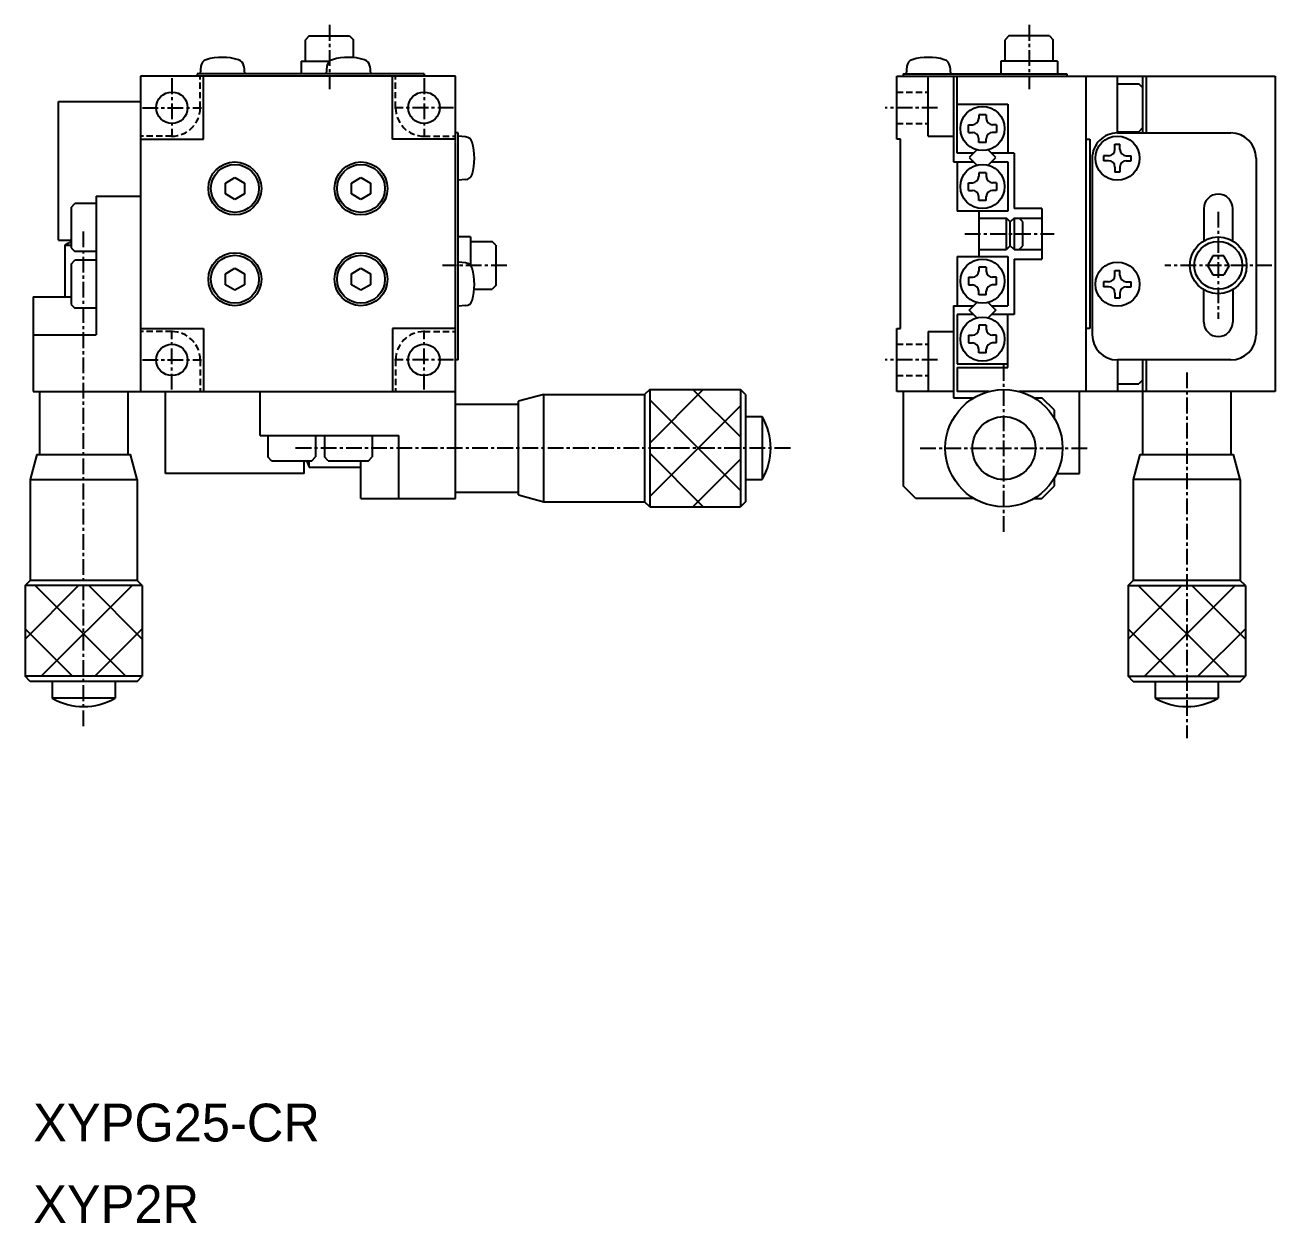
# Model space of a CAD drawing. Extents: x 746 to 955, y 84 to 221.
# Drawn here: x 745.5 to 844.7, y 85.1 to 180.1 of the extents above; entities that cross this region are included whole.
import ezdxf

# ---------------------------------------------------------------- set-up
doc = ezdxf.new("R2010")
doc.units = 0
doc.linetypes.add('CENTER', pattern=[2, 1.25, -0.25, 0.25, -0.25])
doc.linetypes.add('DASHED', pattern=[0.75, 0.5, -0.25])
doc.layers.get('0').update_dxf_attribs({"linetype": 'CONTINUOUS'})
doc.layers.add('CENTER', color=1, linetype='CENTER')

msp = doc.modelspace()

# ---------------------------------------------------------------- linework, layer by layer
at = {"color": 7, "linetype": 'CONTINUOUS'}
for p, q in [((768.07, 179.224), (767.77, 178.924)), ((767.77, 177.224), (767.77, 178.924)), ((768.07, 179.224), (771.27, 179.224)), ((771.27, 179.224), (771.57, 178.924)), ((771.57, 177.506), (771.57, 178.924)), ((823.571, 179.224), (823.271, 178.924)), ((823.271, 177.224), (823.271, 178.924)), ((826.771, 179.224), (823.571, 179.224)), ((826.771, 179.224), (827.071, 178.924)), ((827.071, 177.224), (827.071, 178.924)), ((759.473, 176.817), (759.421, 176.224)), ((762.868, 176.831), (762.921, 176.224)), ((767.421, 177.224), (769.683, 177.224)), ((767.421, 177.224), (767.421, 176.224)), ((769.473, 176.817), (769.421, 176.224)), ((772.868, 176.831), (772.921, 176.224)), ((815.473, 176.817), (815.421, 176.224)), ((818.87, 176.817), (818.921, 176.224)), ((827.421, 177.224), (822.921, 177.224)), ((822.921, 177.224), (822.921, 176.224)), ((827.421, 177.224), (827.421, 176.224)), ((754.671, 176.024), (754.671, 151.024)), ((779.671, 176.024), (754.671, 176.024)), ((777.171, 176.224), (759.171, 176.224)), ((759.171, 176.224), (759.171, 176.024)), ((759.671, 171.024), (759.671, 176.024)), ((774.671, 171.024), (774.671, 176.024)), ((777.171, 176.224), (777.171, 176.024)), ((779.671, 142.524), (779.671, 176.024)), ((814.671, 171.024), (814.671, 176.024)), ((814.671, 176.024), (844.671, 176.024)), ((815.171, 176.224), (815.171, 176.024)), ((815.171, 176.224), (828.171, 176.224)), ((817.171, 171.274), (817.171, 176.024)), ((819.171, 176.024), (819.171, 169.224)), ((819.471, 169.924), (819.471, 176.024)), ((828.171, 176.224), (828.171, 176.024)), ((829.671, 176.024), (829.671, 151.024)), ((832.171, 171.524), (832.171, 176.024)), ((834.171, 176.024), (834.171, 171.524)), ((834.471, 171.524), (834.471, 176.024)), ((844.671, 176.024), (844.671, 151.024)), ((832.171, 175.424), (833.871, 175.424)), ((834.171, 175.124), (833.871, 175.424)), ((748.171, 174.024), (754.671, 174.024)), ((748.171, 163.024), (748.171, 174.024)), ((819.471, 173.824), (823.471, 173.824)), ((823.471, 173.824), (823.471, 169.924)), ((821.771, 172.974), (821.171, 172.974)), ((821.171, 172.974), (821.171, 172.674)), ((821.771, 172.974), (821.771, 172.674)), ((820.371, 172.174), (820.671, 172.174)), ((820.371, 171.574), (820.371, 172.174)), ((820.371, 171.574), (820.671, 171.574)), ((822.571, 172.174), (822.271, 172.174)), ((822.571, 171.574), (822.271, 171.574)), ((822.571, 172.174), (822.571, 171.574)), ((832.171, 171.624), (833.871, 171.624)), ((834.171, 171.924), (833.871, 171.624)), ((754.671, 171.024), (759.671, 171.024)), ((779.671, 171.024), (774.671, 171.024)), ((779.871, 171.524), (779.671, 171.524)), ((779.871, 153.524), (779.871, 171.524)), ((780.465, 171.222), (779.871, 171.274)), ((814.971, 171.024), (814.671, 171.024)), ((814.971, 156.024), (814.971, 171.024)), ((817.171, 171.274), (819.171, 171.274)), ((821.171, 170.774), (821.171, 171.074)), ((821.771, 170.774), (821.171, 170.774)), ((821.771, 170.774), (821.771, 171.074)), ((829.671, 171.024), (829.971, 171.024)), ((829.971, 171.024), (829.971, 156.024)), ((831.97, 170.625), (832.371, 170.625)), ((831.971, 170.225), (831.97, 170.625)), ((832.171, 171.524), (841.171, 171.524)), ((832.371, 170.225), (832.371, 170.625)), ((820.76, 169.924), (819.471, 169.924)), ((821.019, 170.183), (820.41, 169.574)), ((820.41, 169.574), (821.019, 168.964)), ((822.532, 169.574), (821.922, 170.183)), ((821.922, 168.964), (822.532, 169.574)), ((823.971, 169.924), (822.182, 169.924)), ((823.971, 169.924), (823.971, 165.524)), ((831.47, 169.725), (831.07, 169.725)), ((831.07, 169.725), (831.07, 169.324)), ((832.871, 169.724), (833.27, 169.725)), ((833.271, 169.324), (833.271, 169.725)), ((819.171, 169.224), (820.76, 169.224)), ((819.471, 169.224), (819.471, 165.324)), ((822.182, 169.224), (823.471, 169.224)), ((823.471, 169.224), (823.471, 165.324)), ((830.171, 169.524), (830.171, 155.505)), ((831.47, 169.325), (831.071, 169.324)), ((831.97, 168.824), (831.97, 168.424)), ((832.37, 168.824), (832.371, 168.424)), ((832.871, 169.324), (833.271, 169.324)), ((843.171, 169.524), (843.171, 155.524)), ((761.421, 167.557), (762.171, 167.99)), ((762.171, 167.99), (762.921, 167.557)), ((771.421, 167.557), (772.171, 167.99)), ((772.171, 167.99), (772.921, 167.557)), ((780.478, 167.827), (779.871, 167.774)), ((820.371, 167.574), (820.671, 167.574)), ((820.371, 166.974), (820.371, 167.574)), ((821.771, 168.374), (821.171, 168.374)), ((821.171, 168.374), (821.171, 168.074)), ((821.771, 168.374), (821.771, 168.074)), ((822.571, 167.574), (822.271, 167.574)), ((822.571, 167.574), (822.571, 166.974)), ((832.371, 168.424), (831.97, 168.424)), ((761.421, 166.691), (761.421, 167.557)), ((762.171, 166.258), (761.421, 166.691)), ((762.921, 166.691), (762.171, 166.258)), ((762.921, 167.557), (762.921, 166.691)), ((771.421, 166.691), (771.421, 167.557)), ((772.171, 166.258), (771.421, 166.691)), ((772.921, 166.691), (772.171, 166.258)), ((772.921, 167.557), (772.921, 166.691)), ((820.371, 166.974), (820.671, 166.974)), ((822.571, 166.974), (822.271, 166.974)), ((749.171, 165.624), (749.471, 165.924)), ((749.171, 165.624), (749.171, 162.424)), ((751.171, 165.924), (749.471, 165.924)), ((751.171, 166.524), (754.671, 166.524)), ((751.171, 166.524), (751.171, 155.524)), ((821.171, 166.174), (821.171, 166.474)), ((821.771, 166.174), (821.171, 166.174)), ((821.771, 166.174), (821.771, 166.474)), ((823.471, 165.324), (819.471, 165.324)), ((821.171, 165.324), (821.171, 161.724)), ((821.171, 164.774), (823.371, 164.774)), ((823.371, 162.274), (823.371, 164.774)), ((823.671, 164.474), (823.371, 164.774)), ((823.971, 164.774), (823.671, 164.474)), ((826.171, 165.524), (823.971, 165.524)), ((823.971, 164.774), (823.971, 162.274)), ((823.971, 164.774), (826.171, 164.774)), ((824.671, 164.474), (824.371, 164.774)), ((826.171, 165.524), (826.171, 161.524)), ((839.021, 165.524), (839.021, 162.958)), ((841.321, 162.958), (841.321, 165.524)), ((823.671, 162.574), (823.671, 164.474)), ((824.671, 162.574), (824.671, 164.474)), ((748.171, 163.024), (749.171, 163.024)), ((748.671, 162.622), (748.671, 158.524)), ((780.871, 163.274), (779.871, 163.274)), ((780.871, 163.274), (780.871, 161.011)), ((780.871, 162.925), (782.571, 162.925)), ((782.871, 162.625), (782.571, 162.925)), ((782.871, 162.625), (782.871, 159.425)), ((749.171, 162.424), (749.471, 162.124)), ((751.171, 162.124), (749.471, 162.124)), ((819.471, 161.724), (819.471, 157.824)), ((819.471, 161.724), (823.471, 161.724)), ((821.171, 162.274), (823.371, 162.274)), ((823.671, 162.574), (823.371, 162.274)), ((823.471, 161.724), (823.471, 157.824)), ((823.971, 162.274), (823.671, 162.574)), ((823.971, 162.274), (826.171, 162.274)), ((824.371, 162.274), (824.671, 162.574)), ((839.738, 161.774), (839.305, 161.024)), ((840.604, 161.774), (839.738, 161.774)), ((841.037, 161.024), (840.604, 161.774)), ((749.171, 161.124), (749.471, 161.424)), ((749.171, 161.124), (749.171, 157.924)), ((751.171, 161.424), (749.471, 161.424)), ((761.421, 160.357), (762.171, 160.79)), ((762.171, 160.79), (762.921, 160.357)), ((771.421, 160.357), (772.171, 160.79)), ((772.171, 160.79), (772.921, 160.357)), ((780.465, 161.222), (779.871, 161.274)), ((821.771, 160.874), (821.171, 160.874)), ((821.171, 160.874), (821.171, 160.574)), ((821.771, 160.874), (821.771, 160.574)), ((823.971, 161.524), (823.971, 157.124)), ((823.971, 161.524), (826.171, 161.524)), ((831.97, 160.625), (832.371, 160.625)), ((831.971, 160.225), (831.97, 160.625)), ((832.371, 160.225), (832.371, 160.625)), ((839.305, 161.024), (839.738, 160.274)), ((841.037, 161.024), (840.604, 160.274)), ((761.421, 159.491), (761.421, 160.357)), ((762.921, 160.357), (762.921, 159.491)), ((771.421, 159.491), (771.421, 160.357)), ((772.921, 160.357), (772.921, 159.491)), ((820.371, 160.074), (820.671, 160.074)), ((820.371, 160.074), (820.371, 159.474)), ((822.571, 160.074), (822.271, 160.074)), ((822.571, 159.474), (822.571, 160.074)), ((831.47, 159.725), (831.07, 159.725)), ((831.07, 159.725), (831.07, 159.324)), ((832.871, 159.724), (833.27, 159.725)), ((833.271, 159.324), (833.271, 159.725)), ((839.738, 160.274), (840.604, 160.274)), ((762.171, 159.058), (761.421, 159.491)), ((762.921, 159.491), (762.171, 159.058)), ((772.171, 159.058), (771.421, 159.491)), ((772.921, 159.491), (772.171, 159.058)), ((781.153, 159.125), (782.571, 159.125)), ((782.871, 159.425), (782.571, 159.125)), ((820.371, 159.474), (820.671, 159.474)), ((821.171, 158.674), (821.171, 158.974)), ((821.771, 158.674), (821.171, 158.674)), ((821.771, 158.674), (821.771, 158.974)), ((822.571, 159.474), (822.271, 159.474)), ((831.47, 159.325), (831.071, 159.324)), ((831.97, 158.824), (831.97, 158.424)), ((832.37, 158.824), (832.371, 158.424)), ((832.871, 159.324), (833.271, 159.324)), ((839.021, 156.524), (839.021, 159.09)), ((841.321, 159.09), (841.321, 156.524)), ((746.171, 158.524), (749.171, 158.524)), ((746.171, 158.524), (746.171, 151.024)), ((749.171, 157.924), (749.471, 157.624)), ((780.478, 157.827), (779.871, 157.774)), ((819.171, 157.824), (820.76, 157.824)), ((819.171, 157.824), (819.171, 150.524)), ((820.41, 157.474), (821.019, 158.083)), ((821.922, 158.083), (822.532, 157.474)), ((822.182, 157.824), (823.471, 157.824)), ((832.371, 158.424), (831.97, 158.424)), ((751.171, 157.624), (749.471, 157.624)), ((820.76, 157.124), (819.471, 157.124)), ((819.471, 157.124), (819.471, 153.224)), ((821.019, 156.864), (820.41, 157.474)), ((822.532, 157.474), (821.922, 156.864)), ((823.971, 157.124), (822.182, 157.124)), ((823.471, 152.924), (823.471, 157.124)), ((754.671, 156.024), (759.671, 156.024)), ((759.671, 156.024), (759.671, 151.024)), ((774.671, 156.024), (774.671, 151.024)), ((779.671, 156.024), (774.671, 156.024)), ((814.671, 156.024), (814.971, 156.024)), ((814.671, 151.024), (814.671, 156.024)), ((817.171, 155.774), (819.171, 155.774)), ((817.171, 155.774), (817.171, 151.024)), ((821.771, 156.274), (821.171, 156.274)), ((821.171, 156.274), (821.171, 155.974)), ((821.771, 156.274), (821.771, 155.974)), ((829.971, 156.024), (829.671, 156.024)), ((746.171, 155.524), (751.171, 155.524)), ((820.371, 155.474), (820.671, 155.474)), ((820.371, 155.474), (820.371, 154.874)), ((820.371, 154.874), (820.671, 154.874)), ((822.571, 155.474), (822.271, 155.474)), ((822.571, 154.874), (822.271, 154.874)), ((822.571, 154.874), (822.571, 155.474)), ((821.171, 154.074), (821.171, 154.374)), ((821.771, 154.074), (821.171, 154.074)), ((821.771, 154.074), (821.771, 154.374)), ((779.871, 153.524), (779.671, 153.524)), ((819.471, 153.224), (823.471, 153.224)), ((819.471, 152.924), (823.471, 152.924)), ((819.471, 152.924), (819.471, 151.024)), ((832.171, 153.524), (832.171, 151.024)), ((841.171, 153.524), (832.171, 153.524)), ((834.171, 153.524), (834.171, 146.024)), ((834.471, 151.024), (834.471, 153.524)), ((834.171, 151.924), (833.871, 151.624)), ((746.171, 151.024), (754.671, 151.024)), ((746.671, 151.024), (746.671, 146.024)), ((753.671, 151.024), (753.671, 146.024)), ((754.671, 151.024), (779.671, 151.024)), ((756.671, 144.524), (756.671, 151.024)), ((764.171, 147.524), (764.171, 151.024)), ((786.671, 150.774), (784.671, 150.238)), ((786.671, 150.774), (794.671, 150.774)), ((786.671, 142.274), (786.671, 150.774)), ((795.071, 151.174), (794.671, 150.774)), ((794.671, 150.774), (794.671, 142.274)), ((795.071, 151.174), (802.271, 151.174)), ((802.671, 150.774), (802.271, 151.174)), ((802.671, 150.774), (802.671, 142.274)), ((819.171, 151.024), (814.671, 151.024)), ((815.171, 151.024), (815.171, 143.524)), ((821.999, 151.024), (819.471, 151.024)), ((844.671, 151.024), (824.342, 151.024)), ((829.171, 144.524), (829.171, 151.024)), ((832.171, 151.624), (833.871, 151.624)), ((841.171, 151.024), (841.171, 146.024)), ((779.671, 150.024), (784.671, 150.024)), ((784.671, 142.81), (784.671, 150.238)), ((819.171, 150.524), (820.8, 150.524)), ((825.542, 150.524), (826.171, 150.524)), ((827.171, 149.524), (826.171, 150.524)), ((802.671, 149.024), (804.001, 149.024)), ((827.171, 148.895), (827.171, 149.524)), ((764.171, 147.524), (775.171, 147.524)), ((764.771, 147.524), (764.771, 145.824)), ((768.571, 147.524), (768.571, 145.824)), ((769.271, 147.524), (769.271, 145.824)), ((773.071, 147.524), (773.071, 145.824)), ((775.171, 142.524), (775.171, 147.524)), ((746.457, 146.024), (745.921, 144.024)), ((746.457, 146.024), (753.885, 146.024)), ((754.421, 144.024), (753.885, 146.024)), ((765.071, 145.524), (764.771, 145.824)), ((768.271, 145.524), (768.571, 145.824)), ((769.571, 145.524), (769.271, 145.824)), ((772.771, 145.524), (773.071, 145.824)), ((833.957, 146.024), (833.421, 144.024)), ((833.957, 146.024), (841.385, 146.024)), ((841.921, 144.024), (841.385, 146.024)), ((765.071, 145.524), (768.271, 145.524)), ((767.671, 144.524), (767.671, 145.524)), ((768.073, 145.024), (772.171, 145.024)), ((769.571, 145.524), (772.771, 145.524)), ((772.171, 142.524), (772.171, 145.524)), ((745.921, 144.024), (754.421, 144.024)), ((745.921, 144.024), (745.921, 136.024)), ((754.421, 144.024), (754.421, 136.024)), ((767.671, 144.524), (756.671, 144.524)), ((802.671, 144.024), (804.001, 144.024)), ((827.171, 143.524), (827.171, 144.152)), ((827.369, 144.524), (829.171, 144.524)), ((841.921, 144.024), (833.421, 144.024)), ((833.421, 144.024), (833.421, 136.024)), ((841.921, 144.024), (841.921, 136.024)), ((779.671, 143.024), (784.671, 143.024)), ((784.671, 142.81), (786.671, 142.274)), ((816.171, 142.524), (815.171, 143.524)), ((826.171, 142.524), (827.171, 143.524)), ((772.171, 142.524), (779.671, 142.524)), ((786.671, 142.274), (794.671, 142.274)), ((795.071, 141.874), (794.671, 142.274)), ((795.071, 141.874), (802.271, 141.874)), ((802.671, 142.274), (802.271, 141.874)), ((820.8, 142.524), (816.171, 142.524)), ((825.542, 142.524), (826.171, 142.524)), ((745.521, 135.624), (745.921, 136.024)), ((754.421, 136.024), (745.921, 136.024)), ((754.821, 135.624), (754.421, 136.024)), ((833.021, 135.624), (833.421, 136.024)), ((841.921, 136.024), (833.421, 136.024)), ((842.321, 135.624), (841.921, 136.024)), ((745.521, 135.624), (745.521, 128.424)), ((754.821, 135.624), (754.821, 128.424)), ((833.021, 135.624), (833.021, 128.424)), ((842.321, 135.624), (842.321, 128.424)), ((745.921, 128.024), (745.521, 128.424)), ((754.421, 128.024), (745.921, 128.024)), ((747.671, 128.024), (747.671, 126.694)), ((752.671, 128.024), (752.671, 126.694)), ((754.421, 128.024), (754.821, 128.424)), ((833.421, 128.024), (833.021, 128.424)), ((833.421, 128.024), (841.921, 128.024)), ((835.171, 128.024), (835.171, 126.694)), ((840.171, 128.024), (840.171, 126.694)), ((841.921, 128.024), (842.321, 128.424))]:
    msp.add_line(p, q, dxfattribs=at)
at = {"color": 3, "linetype": 'DASHED'}
for p, q in [((759.421, 173.524), (759.421, 176.024)), ((774.921, 173.524), (774.921, 176.024)), ((814.671, 174.774), (817.171, 174.774)), ((814.671, 172.274), (817.171, 172.274)), ((757.171, 171.274), (754.671, 171.274)), ((777.171, 171.274), (779.671, 171.274)), ((757.171, 155.774), (754.671, 155.774)), ((777.171, 155.774), (779.671, 155.774)), ((814.671, 154.774), (817.171, 154.774)), ((759.421, 153.524), (759.421, 151.024)), ((774.921, 153.524), (774.921, 151.024)), ((814.671, 152.274), (817.171, 152.274))]:
    msp.add_line(p, q, dxfattribs=at)
at = {"color": 3, "linetype": 'CONTINUOUS'}
for p, q in [((748.671, 162.622), (749.171, 162.622)), ((795.071, 151.174), (795.071, 141.874)), ((795.071, 151.166), (795.078, 151.174)), ((795.071, 146.924), (799.321, 151.174)), ((802.271, 147.409), (798.506, 151.174)), ((802.271, 151.174), (802.271, 141.874)), ((802.271, 143.166), (795.071, 150.366)), ((795.071, 142.681), (802.271, 149.881)), ((804.001, 149.024), (804.001, 144.024)), ((799.321, 141.874), (795.071, 146.124)), ((768.073, 145.024), (768.073, 145.524)), ((798.506, 141.874), (802.271, 145.638)), ((795.078, 141.874), (795.071, 141.881)), ((745.521, 135.616), (745.528, 135.624)), ((745.521, 131.374), (749.771, 135.624)), ((754.821, 135.624), (745.521, 135.624)), ((746.328, 135.624), (753.528, 128.424)), ((746.814, 128.424), (754.014, 135.624)), ((750.571, 135.624), (754.821, 131.374)), ((754.813, 135.624), (754.821, 135.616)), ((837.271, 135.624), (833.021, 131.374)), ((833.028, 135.624), (833.021, 135.616)), ((833.021, 135.624), (842.321, 135.624)), ((841.028, 128.424), (833.828, 135.624)), ((841.514, 135.624), (834.314, 128.424)), ((842.321, 131.374), (838.071, 135.624)), ((842.321, 135.616), (842.313, 135.624)), ((745.521, 132.188), (749.286, 128.424)), ((751.056, 128.424), (754.821, 132.188)), ((836.786, 128.424), (833.021, 132.188)), ((842.321, 132.188), (838.556, 128.424)), ((754.821, 128.424), (745.521, 128.424)), ((833.021, 128.424), (842.321, 128.424)), ((752.671, 126.694), (747.671, 126.694)), ((835.171, 126.694), (840.171, 126.694))]:
    msp.add_line(p, q, dxfattribs=at)
at = {"color": 7, "linetype": 'CONTINUOUS'}
for centre, radius in [((757.171, 173.524), 1.25), ((777.171, 173.524), 1.25), ((821.471, 171.874), 1.75), ((832.171, 169.524), 1.75), ((762.171, 167.124), 2.1), ((762.171, 167.124), 1.9), ((772.171, 167.124), 2.1), ((772.171, 167.124), 1.9), ((821.471, 167.274), 1.75), ((840.171, 161.024), 2.25), ((840.171, 161.024), 1.9), ((762.171, 159.924), 2.1), ((762.171, 159.924), 1.9), ((772.171, 159.924), 2.1), ((772.171, 159.924), 1.9), ((821.471, 159.774), 1.75), ((832.171, 159.524), 1.75), ((821.471, 155.174), 1.75), ((757.171, 153.524), 1.25), ((777.171, 153.524), 1.25), ((823.171, 146.524), 4.65), ((823.171, 146.524), 2.5)]:
    msp.add_circle(centre, radius, dxfattribs=at)
for centre, radius, start, end in [((761.171, 173.024), 4.5, 73.41272, 106.38769), ((771.171, 173.024), 4.5, 73.41272, 106.38769), ((817.172, 173.024), 4.5, 73.607, 106.393), ((760.071, 176.765), 0.6, 106.38769, 175), ((762.29, 176.78), 0.58, 5, 73.41272), ((770.071, 176.765), 0.6, 106.38769, 175), ((772.29, 176.78), 0.58, 5, 73.41272), ((816.071, 176.765), 0.6, 106.352, 175.03), ((818.272, 176.765), 0.6, 4.97, 73.648), ((820.671, 172.674), 0.5, 270, 0), ((822.271, 172.674), 0.5, 180, 270), ((820.671, 171.074), 0.5, 0, 90), ((822.271, 171.074), 0.5, 90, 180), ((780.412, 170.624), 0.6, 16.38769, 85), ((776.671, 169.524), 4.5, 343.41272, 16.38769), ((832.171, 169.524), 2, 90, 180.00048), ((841.171, 169.524), 2, 0, 90), ((831.471, 170.225), 0.5, 270, 0), ((832.871, 170.224), 0.5, 180, 270), ((831.47, 168.825), 0.5, 0, 90), ((832.87, 168.824), 0.5, 90, 180), ((780.428, 168.405), 0.58, 275, 343.41272), ((820.671, 168.074), 0.5, 270, 0), ((822.271, 168.074), 0.5, 180, 270), ((820.671, 166.474), 0.5, 0, 90), ((822.271, 166.474), 0.5, 90, 180), ((840.171, 165.524), 1.15, 0, 180), ((750.171, 160.024), 3, 109.47119, 120.001), ((780.412, 160.624), 0.6, 16.38769, 85), ((776.671, 159.524), 4.5, 343.41272, 16.38769), ((820.671, 160.574), 0.5, 270, 0), ((822.271, 160.574), 0.5, 180, 270), ((831.471, 160.225), 0.5, 270, 0), ((832.871, 160.224), 0.5, 180, 270), ((820.671, 158.974), 0.5, 0, 90), ((822.271, 158.974), 0.5, 90, 180), ((831.47, 158.825), 0.5, 0, 90), ((832.87, 158.824), 0.5, 90, 180), ((780.428, 158.405), 0.58, 275, 343.41272), ((820.671, 155.974), 0.5, 270, 0), ((822.271, 155.974), 0.5, 180, 270), ((840.171, 156.524), 1.15, 180, 0), ((820.671, 154.374), 0.5, 0, 90), ((822.271, 154.374), 0.5, 90, 180), ((832.171, 155.524), 2, 180, 270), ((841.171, 155.524), 2, 270, 0), ((799.671, 146.524), 5, 329.999, 30.001), ((770.671, 146.524), 3, 199.47119, 210.001), ((750.171, 131.024), 5, 239.999, 300.001), ((837.671, 131.024), 5, 239.999, 300.001)]:
    msp.add_arc(centre, radius, start, end, dxfattribs=at)
at = {"color": 3, "linetype": 'DASHED'}
for centre, start, end in [((757.171, 173.524), 270, 0), ((777.171, 173.524), 180, 270), ((757.171, 153.524), 0, 90), ((777.171, 153.524), 90, 180)]:
    msp.add_arc(centre, 2.25, start, end, dxfattribs=at)
at = {"layer": 'CENTER', "color": 1, "linetype": 'CENTER'}
for p, q in [((769.67, 180.092), (769.67, 174.993)), ((825.171, 180.092), (825.171, 174.993)), ((757.171, 175.867), (757.171, 171.181)), ((777.171, 175.867), (777.171, 171.181)), ((754.828, 173.524), (759.514, 173.524)), ((779.514, 173.524), (774.828, 173.524)), ((817.912, 173.524), (813.741, 173.524)), ((840.171, 165.274), (840.171, 156.774)), ((750.171, 124.461), (750.171, 163.769)), ((820.065, 163.524), (827.154, 163.524)), ((783.739, 161.025), (778.64, 161.025)), ((844.421, 161.024), (835.921, 161.024)), ((757.171, 151.181), (757.171, 155.867)), ((777.171, 151.181), (777.171, 155.867)), ((754.828, 153.524), (759.514, 153.524)), ((779.514, 153.524), (774.828, 153.524)), ((817.912, 153.524), (813.741, 153.524)), ((823.171, 139.874), (823.171, 153.174)), ((837.671, 152.53), (837.671, 123.518)), ((806.234, 146.524), (766.926, 146.524)), ((816.521, 146.524), (829.821, 146.524))]:
    msp.add_line(p, q, dxfattribs=at)

# ---------------------------------------------------------------- texts
at = {"color": 7, "linetype": 'CONTINUOUS'}
for s, p in [('XYPG25-CR', (746.171, 91.52)), ('XYP2R', (746.171, 85.053))]:
    msp.add_text(s, height=3, dxfattribs=at).set_placement(p)

doc.saveas('drawing.dxf')
